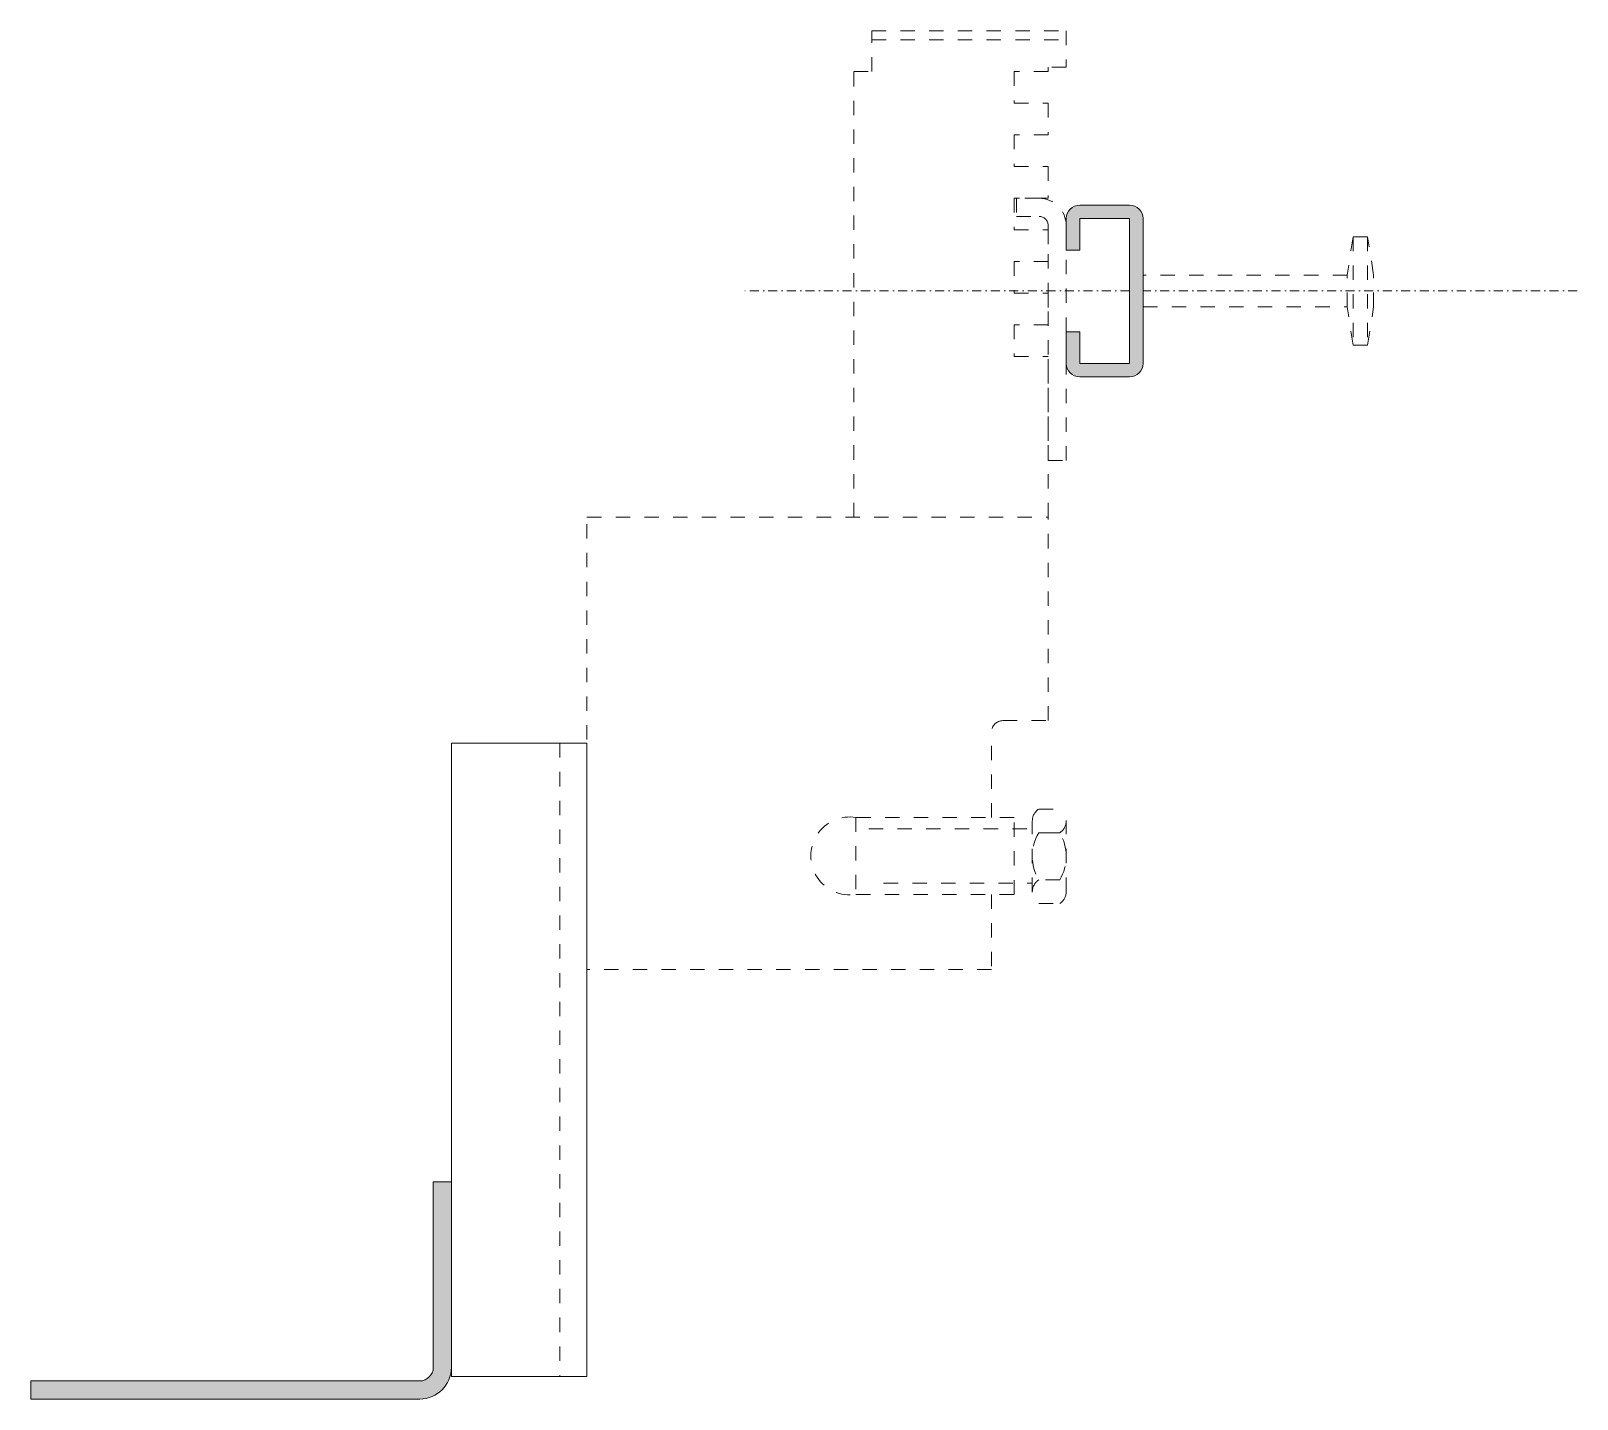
# Model space of a CAD drawing. Header units: metres. Extents: x -79 to 263, y -5 to 298.
import ezdxf

# ---------------------------------------------------------------- set-up
doc = ezdxf.new("R2010")
doc.units = ezdxf.units.M
doc.linetypes.add('Dash', pattern=[6.35, 3.175, -3.175])
doc.linetypes.add('Streep-stip _ detail', pattern=[4, 2, -1, 0, -1])
doc.layers.add('A-DETL-GENF', color=92, linetype='Continuous', lineweight=18)
doc.layers.add('A-DETL-GENF-HDLN', color=1, linetype='Dash', lineweight=18)

# ---------------------------------------------------------------- blocks, each defined once
blk = doc.blocks.new('21 geveldrager type B - 21 DI geveldrager type B s e-1507889-00_0 Basismaterialen')
at = {"layer": 'A-DETL-GENF', "linetype": 'Dash'}
for points in [[(164, 221), (164.78, 221.1), (165.5, 221.4), (166.12, 221.88), (166.6, 222.5), (166.9, 223.22), (167, 224), (167, 256), (166.9, 256.78), (166.6, 257.5), (166.12, 258.12), (165.5, 258.6), (164.78, 258.9), (164, 259), (153, 259), (152.22, 258.9), (151.5, 258.6), (150.88, 258.12), (150.4, 257.5), (150.1, 256.78), (150, 256), (150, 249), (153, 249), (153, 256), (164, 256), (164, 224), (153, 224), (153, 231), (150, 231), (150, 224), (150.1, 223.22), (150.4, 222.5), (150.88, 221.88), (151.5, 221.4), (152.22, 221.1), (153, 221)], [(7, -5), (8.81, -4.76), (10.5, -4.06), (11.95, -2.95), (13.06, -1.5), (13.76, 0.19), (14, 2), (14, 43), (10, 43), (10, 2), (9.9, 1.22), (9.6, 0.5), (9.12, -0.12), (8.5, -0.6), (7.78, -0.9), (7, -1), (-79, -1), (-79, -5)]]:
    blk.add_hatch(color=256, dxfattribs=at).paths.add_polyline_path(points)
at = {"layer": 'A-DETL-GENF'}
for p, q in [((164, 259), (153, 259)), ((150, 256), (150, 249)), ((153, 249), (153, 256)), ((153, 256), (164, 256)), ((164, 256), (164, 224)), ((167, 224), (167, 256)), ((150, 249), (153, 249)), ((153, 231), (150, 231)), ((150, 231), (150, 224)), ((153, 224), (153, 231)), ((164, 224), (153, 224)), ((153, 221), (164, 221)), ((14, 0), (14, 140)), ((14, 140), (44, 140)), ((44, 140), (44, 0)), ((14, 43), (10, 43)), ((10, 43), (10, 2)), ((14, 2), (14, 43)), ((44, 0), (14, 0)), ((7, -1), (-79, -1)), ((-79, -1), (-79, -5)), ((-79, -5), (7, -5))]:
    blk.add_line(p, q, dxfattribs=at)
at = {"layer": 'A-DETL-GENF', "linetype": 'Streep-stip _ detail', "lineweight": 13}
for p, q in [((164, 240), (78, 240)), ((263, 240), (167, 240))]:
    blk.add_line(p, q, dxfattribs=at)
at = {"layer": 'A-DETL-GENF'}
for centre, radius, start, end in [((153, 256), 3, 90, 180), ((164, 256), 3, 0, 90), ((153, 224), 3, 180, 270), ((164, 224), 3, 270, 0), ((7, 2), 3, 270, 0), ((7, 2), 7, 270, 0)]:
    blk.add_arc(centre, radius, start, end, dxfattribs=at)
at = {"layer": 'A-DETL-GENF-HDLN'}
for p, q in [((107, 288.5), (107, 297.5)), ((107, 297.5), (150, 297.5)), ((107, 295.5), (150, 295.5)), ((150, 297.5), (150, 289.5)), ((103, 190), (103, 288.5)), ((103, 288.5), (107, 288.5)), ((146, 288.5), (138.5, 288.5)), ((138.5, 288.5), (138.5, 281.5)), ((150, 289.5), (146, 289.5)), ((146, 289.5), (146, 288.5)), ((138.5, 281.5), (146, 281.5)), ((146, 281.5), (146, 274.5)), ((146, 274.5), (138.5, 274.5)), ((138.5, 274.5), (138.5, 267.5)), ((138.5, 267.5), (146, 267.5)), ((146, 267.5), (146, 260.5)), ((146, 260.5), (138.5, 260.5)), ((138.5, 260.5), (138.5, 253.5)), ((144, 260.5), (139, 260.5)), ((139, 260.5), (139, 256.5)), ((139, 256.5), (144, 256.5)), ((138.5, 253.5), (146, 253.5)), ((146, 254.5), (146, 202.5)), ((146, 253.5), (146, 246.5)), ((213.49, 252), (212.12, 243.5)), ((213.49, 252), (213.49, 228)), ((216.63, 252), (213.49, 252)), ((216.63, 252), (216.63, 228)), ((218, 243.5), (216.63, 252)), ((146, 246.5), (138.5, 246.5)), ((138.5, 246.5), (138.5, 239.5)), ((150, 231), (150, 249)), ((212.12, 243.5), (167, 243.5)), ((212.12, 236.5), (212.12, 243.5)), ((218, 236.5), (218, 243.5)), ((138.5, 239.5), (146, 239.5)), ((146, 239.5), (146, 232.5)), ((167, 236.5), (212.12, 236.5)), ((213.49, 228), (212.12, 236.5)), ((216.63, 228), (218, 236.5)), ((146, 232.5), (138.5, 232.5)), ((138.5, 232.5), (138.5, 225.5)), ((216.63, 228), (213.49, 228)), ((138.5, 225.5), (146, 225.5)), ((146, 190), (146, 225.5)), ((150, 202.5), (150, 224)), ((146, 202.5), (150, 202.5)), ((44, 190), (146, 190)), ((44, 90), (44, 190)), ((146, 145), (146, 190)), ((136, 145), (146, 145)), ((133.5, 123.59), (133.5, 142.5)), ((38, 140), (38, 0)), ((138.5, 123.59), (103.5, 123.59)), ((103.5, 123.59), (103.5, 106.59)), ((138.5, 106.59), (138.5, 123.59)), ((143.91, 125.44), (148.58, 125.44)), ((106.34, 121.09), (142.5, 121.09)), ((142.5, 107.17), (142.5, 122.83)), ((143.91, 120.22), (148.58, 120.22)), ((148.58, 120.22), (143.91, 120.22)), ((150, 107.17), (150, 122.83)), ((148.58, 109.78), (143.91, 109.78)), ((148.58, 109.78), (143.91, 109.78)), ((103.5, 106.59), (138.5, 106.59)), ((109.62, 109.09), (142.5, 109.09)), ((133.5, 106.59), (133.5, 90)), ((143.91, 104.56), (148.58, 104.56)), ((133.5, 90), (44, 90))]:
    blk.add_line(p, q, dxfattribs=at)
for centre, radius, start, end in [((144, 254.5), 6, 360, 90), ((144, 254.5), 2, 0, 90), ((136, 142.5), 2.5, 90, 180), ((102.11, 115.09), 8.61, 80.7291, 279.2709), ((145.61, 122.83), 3.11, 122.9868, 237.0132), ((146.89, 122.83), 3.11, 302.9868, 57.0132), ((152.82, 115), 10.32, 149.6151, 210.3849), ((139.68, 115), 10.32, 329.6151, 30.3849), ((145.61, 107.17), 3.11, 122.9868, 237.0132), ((146.89, 107.17), 3.11, 302.9868, 57.0132)]:
    blk.add_arc(centre, radius, start, end, dxfattribs=at)

msp = doc.modelspace()

# ---------------------------------------------------------------- block references
msp.add_blockref('21 geveldrager type B - 21 DI geveldrager type B s e-1507889-00_0 Basismaterialen', (0, 0))

doc.saveas('drawing.dxf')
